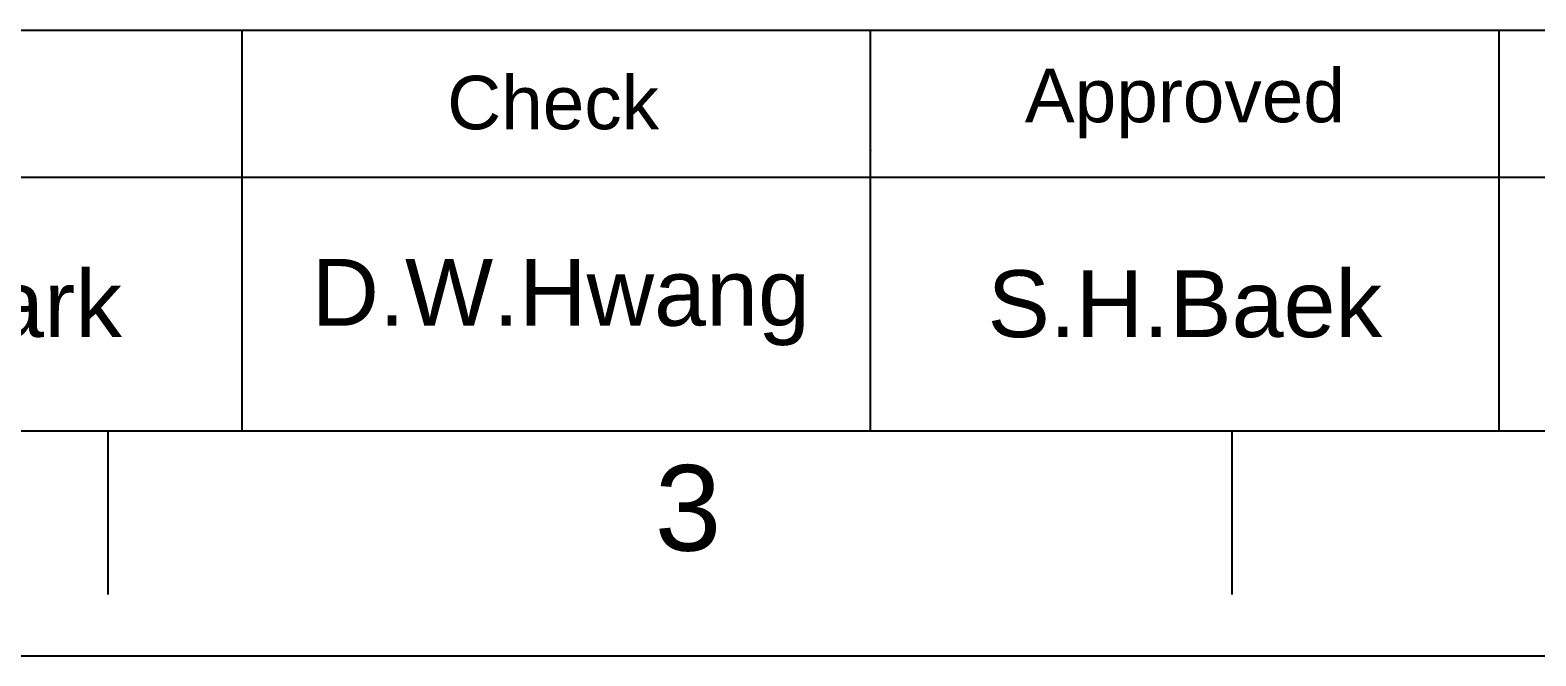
# Model space of a CAD drawing. Header units: millimetres. Extents: x 2985 to 3826, y 1462 to 2056.
# Drawn here: x 3198.5 to 3332.6, y 1461.8 to 1517.5 of the extents above; entities that cross this region are included whole.
import ezdxf

# ---------------------------------------------------------------- set-up
doc = ezdxf.new("R2010")
doc.units = ezdxf.units.MM
doc.layers.add('FORM', color=7, linetype='Continuous')
doc.layers.add('TEXT', color=2, linetype='Continuous')
doc.styles.add('Arial Unicode MS', font='ARIALUNI.ttf')
doc.styles.get("Standard").update_dxf_attribs({"font": 'arial.ttf'})

msp = doc.modelspace()

# ---------------------------------------------------------------- linework, layer by layer
at = {"layer": 'FORM'}
for p, q in [((3161.3, 1517.54), (3806.11, 1517.54)), ((3217.32, 1517.54), (3217.32, 1481.78)), ((3273.33, 1481.78), (3273.33, 1517.54)), ((3329.35, 1481.78), (3329.35, 1517.54)), ((3105.28, 1504.43), (3663.08, 1504.43))]:
    msp.add_line(p, q, dxfattribs=at)
at = {"layer": 'FORM', "color": 7, "linetype": 'Continuous'}
for p, q in [((3806.11, 1481.78), (3005.16, 1481.78)), ((3205.4, 1481.78), (3205.4, 1467.23)), ((3305.52, 1481.78), (3305.52, 1467.23)), ((2985.13, 1461.76), (3826.13, 1461.76))]:
    msp.add_line(p, q, dxfattribs=at)
at = {"layer": 'TEXT'}
msp.add_point((3273.33, 1506.81), dxfattribs=at)

# ---------------------------------------------------------------- texts
at = {"layer": 'FORM', "insert": (3257.08, 1474.9), "char_height": 7.63, "attachment_point": 5}
msp.add_mtext_dynamic_manual_height_columns('3', width=50.0595, gutter_width=12.51, heights=[0], dxfattribs=at)
at = {"layer": 'TEXT', "char_height": 4.768, "attachment_point": 5}
for s, insert in [('Check', (3245.06, 1511.05)), ('Approved', (3301.34, 1510.99))]:
    msp.add_mtext_dynamic_manual_height_columns(s, width=56.019, gutter_width=29.8, heights=[0], dxfattribs=dict(at, insert=insert))
at = {"layer": 'TEXT', "char_height": 5.959, "attachment_point": 5, "style": 'Arial Unicode MS'}
for s, insert in [('D.W.Hwang', (3245.74, 1493.27)), ('C.M.Park', (3189.31, 1493.11)), ('S.H.Baek', (3301.34, 1493.11))]:
    msp.add_mtext_dynamic_manual_height_columns(s, width=56.019, gutter_width=29.8, heights=[0], dxfattribs=dict(at, insert=insert))

doc.saveas('drawing.dxf')
